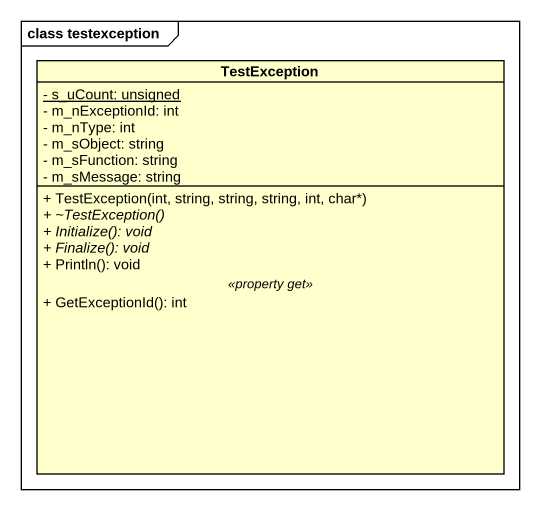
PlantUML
@startuml
mainframe class testexception
hide circle
hide empty members
skinparam classAttributeIconSize 0
class TestException {
  {static} - s_uCount: unsigned
  - m_nExceptionId: int
  - m_nType: int
  - m_sObject: string
  - m_sFunction: string
  - m_sMessage: string
  --
  + TestException(int, string, string, string, int, char*)
  {abstract} + ~TestException()
  {abstract} + Initialize(): void
  {abstract} + Finalize(): void
  + Println(): void
  .. <<property get>> ..
  + GetExceptionId(): int
}
@enduml
